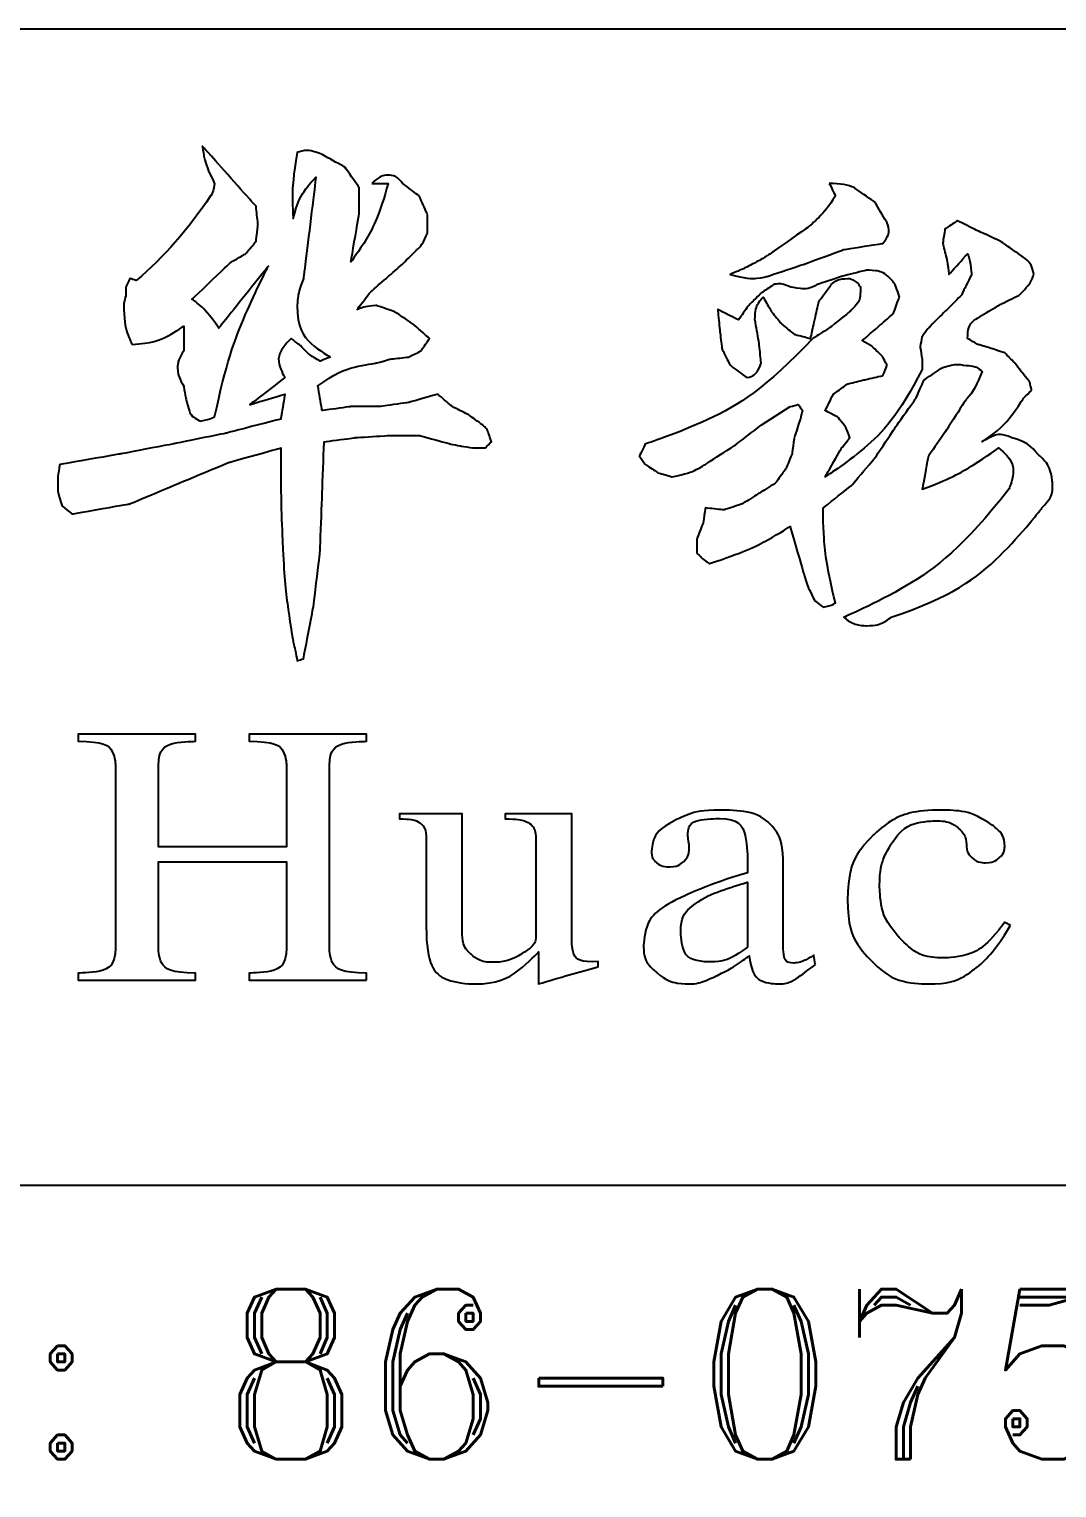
# Model space of a CAD drawing. Header units: millimetres. Extents: x 538 to 2776, y 409 to 1056.
# Drawn here: x 788.51 to 796.63, y 419.22 to 430.74 of the extents above; entities that cross this region are included whole.
import ezdxf

# ---------------------------------------------------------------- set-up
doc = ezdxf.new("R2010")
doc.units = ezdxf.units.MM
doc.layers.add('DWG', color=7, linetype='Continuous')
doc.layers.add('layer 1', color=7, linetype='Continuous')
doc.styles.add('ROMANT', font='ROMANT.shx', dxfattribs={"oblique": 10})

msp = doc.modelspace()

# ---------------------------------------------------------------- linework, layer by layer
at = {"layer": 'DWG', "linetype": 'ByBlock'}
msp.add_lwpolyline([(848.042, 430.742), (778.62, 430.742, 0.414214), (778.418, 430.54), (778.418, 408.586)], format="xyb", dxfattribs=at)
at = {"layer": 'DWG'}
msp.add_lwpolyline([(778.418, 421.614), (848.042, 421.614)], dxfattribs=at)
at = {"layer": 'layer 1', "color": 0}
for points, knots in [([(791.218, 429.524), (791.261, 429.567), (791.305, 429.59), (791.348, 429.59), (791.348, 429.59), (791.392, 429.59), (791.429, 429.567), (791.462, 429.524), (791.462, 429.524), (791.462, 429.524), (791.593, 429.426), (791.593, 429.426), (791.593, 429.426), (791.593, 429.426), (791.658, 429.279), (791.658, 429.279), (791.658, 429.279), (791.658, 429.279), (791.658, 429.132), (791.658, 429.132), (791.658, 429.132), (791.625, 429.056), (791.598, 429.013), (791.576, 429.002), (791.576, 429.002), (791.576, 429.002), (791.462, 428.888), (791.462, 428.888), (791.462, 428.888), (791.462, 428.888), (791.332, 428.774), (791.332, 428.774), (791.332, 428.774), (791.332, 428.774), (791.201, 428.659), (791.201, 428.659), (791.201, 428.659), (791.201, 428.659), (791.103, 428.529), (791.103, 428.529), (791.103, 428.529), (791.125, 428.54), (791.174, 428.551), (791.25, 428.561), (791.25, 428.561), (791.25, 428.561), (791.397, 428.513), (791.397, 428.513), (791.397, 428.513), (791.397, 428.513), (791.544, 428.414), (791.544, 428.414), (791.544, 428.414), (791.544, 428.414), (791.674, 428.3), (791.674, 428.3), (791.674, 428.3), (791.674, 428.3), (791.609, 428.203), (791.609, 428.203), (791.609, 428.203), (791.609, 428.203), (791.511, 428.153), (791.511, 428.153), (791.511, 428.153), (791.511, 428.153), (791.364, 428.137), (791.364, 428.137), (791.364, 428.137), (791.364, 428.137), (791.25, 428.105), (791.25, 428.105), (791.25, 428.105), (791.076, 428.083), (790.924, 428.023), (790.793, 427.925), (790.793, 427.925), (790.793, 427.925), (790.826, 427.73), (790.826, 427.73), (790.826, 427.73), (790.826, 427.73), (791.054, 427.762), (791.054, 427.762), (791.054, 427.762), (791.054, 427.762), (791.282, 427.762), (791.282, 427.762), (791.282, 427.762), (791.282, 427.762), (791.511, 427.795), (791.511, 427.795), (791.511, 427.795), (791.511, 427.795), (791.74, 427.86), (791.74, 427.86), (791.74, 427.86), (791.74, 427.86), (791.854, 427.762), (791.854, 427.762), (791.854, 427.762), (791.854, 427.762), (791.984, 427.697), (791.984, 427.697), (791.984, 427.697), (791.984, 427.697), (792.098, 427.615), (792.098, 427.615), (792.098, 427.615), (792.12, 427.594), (792.134, 427.574), (792.139, 427.558), (792.139, 427.558), (792.145, 427.542), (792.153, 427.517), (792.164, 427.484), (792.164, 427.484), (792.164, 427.484), (792.115, 427.436), (792.115, 427.436), (792.115, 427.436), (792.115, 427.436), (792.017, 427.436), (792.017, 427.436), (792.017, 427.436), (792.017, 427.436), (791.919, 427.452), (791.919, 427.452), (791.919, 427.452), (791.919, 427.452), (791.837, 427.468), (791.837, 427.468), (791.837, 427.468), (791.837, 427.468), (791.593, 427.534), (791.593, 427.534), (791.593, 427.534), (791.593, 427.534), (791.348, 427.534), (791.348, 427.534), (791.348, 427.534), (791.348, 427.534), (791.087, 427.517), (791.087, 427.517), (791.087, 427.517), (791.087, 427.517), (790.842, 427.484), (790.842, 427.484), (790.842, 427.484), (790.842, 427.484), (790.826, 427.044), (790.826, 427.044), (790.826, 427.044), (790.826, 427.044), (790.81, 426.62), (790.81, 426.62), (790.81, 426.62), (790.81, 426.62), (790.76, 426.196), (790.76, 426.196), (790.76, 426.196), (790.76, 426.196), (790.679, 425.771), (790.679, 425.771), (790.679, 425.771), (790.679, 425.771), (790.63, 425.755), (790.63, 425.755), (790.63, 425.755), (790.63, 425.755), (790.614, 425.837), (790.614, 425.837), (790.614, 425.837), (790.614, 425.837), (790.598, 425.902), (790.598, 425.902), (790.598, 425.902), (790.554, 426.163), (790.527, 426.408), (790.516, 426.637), (790.516, 426.637), (790.505, 426.865), (790.499, 427.131), (790.499, 427.436), (790.499, 427.436), (790.499, 427.436), (790.091, 427.322), (790.091, 427.322), (790.091, 427.322), (790.091, 427.322), (789.7, 427.159), (789.7, 427.159), (789.7, 427.159), (789.7, 427.159), (789.308, 426.995), (789.308, 426.995), (789.308, 426.995), (789.308, 426.995), (788.852, 426.914), (788.852, 426.914), (788.852, 426.914), (788.852, 426.914), (788.77, 426.979), (788.77, 426.979), (788.77, 426.979), (788.77, 426.979), (788.738, 427.093), (788.738, 427.093), (788.738, 427.093), (788.738, 427.093), (788.738, 427.207), (788.738, 427.207), (788.738, 427.207), (788.738, 427.207), (788.754, 427.305), (788.754, 427.305), (788.754, 427.305), (788.754, 427.305), (789.227, 427.387), (789.227, 427.387), (789.227, 427.387), (789.227, 427.387), (789.652, 427.468), (789.652, 427.468), (789.652, 427.468), (789.652, 427.468), (790.059, 427.55), (790.059, 427.55), (790.059, 427.55), (790.059, 427.55), (790.499, 427.664), (790.499, 427.664), (790.499, 427.664), (790.499, 427.664), (790.532, 427.86), (790.532, 427.86), (790.532, 427.86), (790.532, 427.86), (790.255, 427.778), (790.255, 427.778), (790.255, 427.778), (790.255, 427.778), (790.532, 427.991), (790.532, 427.991), (790.532, 427.991), (790.467, 428.099), (790.483, 428.203), (790.581, 428.3), (790.581, 428.3), (790.581, 428.3), (790.646, 428.252), (790.646, 428.252), (790.646, 428.252), (790.646, 428.252), (790.728, 428.17), (790.728, 428.17), (790.728, 428.17), (790.728, 428.17), (790.81, 428.121), (790.81, 428.121), (790.81, 428.121), (790.81, 428.121), (790.891, 428.153), (790.891, 428.153), (790.891, 428.153), (790.717, 428.252), (790.63, 428.387), (790.63, 428.561), (790.63, 428.561), (790.63, 428.616), (790.646, 428.687), (790.679, 428.774), (790.679, 428.774), (790.679, 428.774), (790.777, 429.573), (790.777, 429.573), (790.777, 429.573), (790.69, 429.486), (790.63, 429.377), (790.598, 429.247), (790.598, 429.247), (790.586, 429.41), (790.598, 429.584), (790.63, 429.769), (790.63, 429.769), (790.685, 429.791), (790.75, 429.785), (790.826, 429.752), (790.826, 429.752), (790.826, 429.752), (791.005, 429.654), (791.005, 429.654), (791.005, 429.654), (791.005, 429.654), (791.12, 429.491), (791.12, 429.491), (791.12, 429.491), (791.12, 429.491), (791.12, 429.296), (791.12, 429.296), (791.12, 429.296), (791.12, 429.296), (791.054, 428.904), (791.054, 428.904), (791.054, 428.904), (791.185, 429.078), (791.282, 429.285), (791.348, 429.524), (791.348, 429.524), (791.348, 429.524), (791.218, 429.524), (791.218, 429.524)], [0, 0, 0, 0, 0.012821, 0.012821, 0.012821, 0.019231, 0.025641, 0.025641, 0.025641, 0.032051, 0.038462, 0.038462, 0.038462, 0.044872, 0.051282, 0.051282, 0.051282, 0.057692, 0.064103, 0.064103, 0.064103, 0.070513, 0.076923, 0.076923, 0.076923, 0.083333, 0.089744, 0.089744, 0.089744, 0.096154, 0.102564, 0.102564, 0.102564, 0.108974, 0.115385, 0.115385, 0.115385, 0.121795, 0.128205, 0.128205, 0.128205, 0.134615, 0.141026, 0.141026, 0.141026, 0.147436, 0.153846, 0.153846, 0.153846, 0.160256, 0.166667, 0.166667, 0.166667, 0.173077, 0.179487, 0.179487, 0.179487, 0.185897, 0.192308, 0.192308, 0.192308, 0.198718, 0.205128, 0.205128, 0.205128, 0.211538, 0.217949, 0.217949, 0.217949, 0.224359, 0.230769, 0.230769, 0.230769, 0.237179, 0.24359, 0.24359, 0.24359, 0.25, 0.25641, 0.25641, 0.25641, 0.262821, 0.269231, 0.269231, 0.269231, 0.275641, 0.282051, 0.282051, 0.282051, 0.288462, 0.294872, 0.294872, 0.294872, 0.301282, 0.307692, 0.307692, 0.307692, 0.314103, 0.320513, 0.320513, 0.320513, 0.326923, 0.333333, 0.333333, 0.333333, 0.339744, 0.346154, 0.346154, 0.346154, 0.352564, 0.358974, 0.358974, 0.358974, 0.365385, 0.371795, 0.371795, 0.371795, 0.378205, 0.384615, 0.384615, 0.384615, 0.391026, 0.397436, 0.397436, 0.397436, 0.403846, 0.410256, 0.410256, 0.410256, 0.416667, 0.423077, 0.423077, 0.423077, 0.429487, 0.435897, 0.435897, 0.435897, 0.442308, 0.448718, 0.448718, 0.448718, 0.455128, 0.461538, 0.461538, 0.461538, 0.467949, 0.474359, 0.474359, 0.474359, 0.480769, 0.487179, 0.487179, 0.487179, 0.49359, 0.5, 0.5, 0.5, 0.50641, 0.512821, 0.512821, 0.512821, 0.519231, 0.525641, 0.525641, 0.525641, 0.532051, 0.538462, 0.538462, 0.538462, 0.544872, 0.551282, 0.551282, 0.551282, 0.557692, 0.564103, 0.564103, 0.564103, 0.570513, 0.576923, 0.576923, 0.576923, 0.583333, 0.589744, 0.589744, 0.589744, 0.596154, 0.602564, 0.602564, 0.602564, 0.608974, 0.615385, 0.615385, 0.615385, 0.621795, 0.628205, 0.628205, 0.628205, 0.634615, 0.641026, 0.641026, 0.641026, 0.647436, 0.653846, 0.653846, 0.653846, 0.660256, 0.666667, 0.666667, 0.666667, 0.673077, 0.679487, 0.679487, 0.679487, 0.685897, 0.692308, 0.692308, 0.692308, 0.698718, 0.705128, 0.705128, 0.705128, 0.711538, 0.717949, 0.717949, 0.717949, 0.724359, 0.730769, 0.730769, 0.730769, 0.737179, 0.74359, 0.74359, 0.74359, 0.75, 0.75641, 0.75641, 0.75641, 0.762821, 0.769231, 0.769231, 0.769231, 0.775641, 0.782051, 0.782051, 0.782051, 0.788462, 0.794872, 0.794872, 0.794872, 0.801282, 0.807692, 0.807692, 0.807692, 0.814103, 0.820513, 0.820513, 0.820513, 0.826923, 0.833333, 0.833333, 0.833333, 0.839744, 0.846154, 0.846154, 0.846154, 0.852564, 0.858974, 0.858974, 0.858974, 0.865385, 0.871795, 0.871795, 0.871795, 0.878205, 0.884615, 0.884615, 0.884615, 0.891026, 0.897436, 0.897436, 0.897436, 0.903846, 0.910256, 0.910256, 0.910256, 0.916667, 0.923077, 0.923077, 0.923077, 0.929487, 0.935897, 0.935897, 0.935897, 0.942308, 0.948718, 0.948718, 0.948718, 0.955128, 0.961538, 0.961538, 0.961538, 0.967949, 0.974359, 0.974359, 0.974359, 0.980769, 0.987179, 0.987179, 0.987179, 0.99359, 1, 1, 1, 1]), ([(789.358, 428.757), (789.575, 428.942), (789.771, 429.165), (789.945, 429.426), (789.945, 429.426), (789.956, 429.437), (789.967, 429.47), (789.977, 429.524), (789.977, 429.524), (789.977, 429.524), (789.929, 429.622), (789.929, 429.622), (789.929, 429.622), (789.929, 429.622), (789.896, 429.72), (789.896, 429.72), (789.896, 429.72), (789.896, 429.72), (789.88, 429.818), (789.88, 429.818), (789.88, 429.818), (789.88, 429.818), (790.304, 429.344), (790.304, 429.344), (790.304, 429.344), (790.304, 429.344), (790.32, 429.198), (790.32, 429.198), (790.32, 429.198), (790.32, 429.198), (790.304, 429.067), (790.304, 429.067), (790.304, 429.067), (790.304, 429.067), (790.222, 428.969), (790.222, 428.969), (790.222, 428.969), (790.222, 428.969), (790.108, 428.904), (790.108, 428.904), (790.108, 428.904), (790.108, 428.904), (789.798, 428.61), (789.798, 428.61), (789.798, 428.61), (789.863, 428.567), (789.934, 428.491), (790.01, 428.382), (790.01, 428.382), (790.01, 428.382), (790.402, 428.871), (790.402, 428.871), (790.402, 428.871), (790.206, 428.491), (790.064, 428.094), (789.977, 427.681), (789.977, 427.681), (789.956, 427.67), (789.917, 427.658), (789.863, 427.648), (789.863, 427.648), (789.82, 427.67), (789.793, 427.691), (789.782, 427.713), (789.782, 427.713), (789.782, 427.713), (789.749, 427.827), (789.749, 427.827), (789.749, 427.827), (789.749, 427.827), (789.733, 427.925), (789.733, 427.925), (789.733, 427.925), (789.7, 427.979), (789.684, 428.029), (789.684, 428.072), (789.684, 428.072), (789.684, 428.105), (789.7, 428.148), (789.733, 428.203), (789.733, 428.203), (789.733, 428.203), (789.733, 428.398), (789.733, 428.398), (789.733, 428.398), (789.613, 428.311), (789.477, 428.262), (789.325, 428.252), (789.325, 428.252), (789.281, 428.339), (789.26, 428.447), (789.26, 428.578), (789.26, 428.578), (789.26, 428.578), (789.276, 428.643), (789.276, 428.643), (789.276, 428.643), (789.276, 428.643), (789.276, 428.708), (789.276, 428.708), (789.276, 428.708), (789.276, 428.708), (789.308, 428.774), (789.308, 428.774), (789.308, 428.774), (789.308, 428.774), (789.358, 428.757), (789.358, 428.757)], [0, 0, 0, 0, 0.037037, 0.037037, 0.037037, 0.055556, 0.074074, 0.074074, 0.074074, 0.092593, 0.111111, 0.111111, 0.111111, 0.12963, 0.148148, 0.148148, 0.148148, 0.166667, 0.185185, 0.185185, 0.185185, 0.203704, 0.222222, 0.222222, 0.222222, 0.240741, 0.259259, 0.259259, 0.259259, 0.277778, 0.296296, 0.296296, 0.296296, 0.314815, 0.333333, 0.333333, 0.333333, 0.351852, 0.37037, 0.37037, 0.37037, 0.388889, 0.407407, 0.407407, 0.407407, 0.425926, 0.444444, 0.444444, 0.444444, 0.462963, 0.481481, 0.481481, 0.481481, 0.5, 0.518519, 0.518519, 0.518519, 0.537037, 0.555556, 0.555556, 0.555556, 0.574074, 0.592593, 0.592593, 0.592593, 0.611111, 0.62963, 0.62963, 0.62963, 0.648148, 0.666667, 0.666667, 0.666667, 0.685185, 0.703704, 0.703704, 0.703704, 0.722222, 0.740741, 0.740741, 0.740741, 0.759259, 0.777778, 0.777778, 0.777778, 0.796296, 0.814815, 0.814815, 0.814815, 0.833333, 0.851852, 0.851852, 0.851852, 0.87037, 0.888889, 0.888889, 0.888889, 0.907407, 0.925926, 0.925926, 0.925926, 0.944444, 0.962963, 0.962963, 0.962963, 0.981481, 1, 1, 1, 1]), ([(794.833, 429.524), (794.92, 429.524), (794.985, 429.513), (795.029, 429.491), (795.029, 429.491), (795.029, 429.491), (795.192, 429.377), (795.192, 429.377), (795.192, 429.377), (795.192, 429.377), (795.29, 429.214), (795.29, 429.214), (795.29, 429.214), (795.312, 429.16), (795.3, 429.105), (795.257, 429.051), (795.257, 429.051), (795.257, 429.051), (794.947, 429.002), (794.947, 429.002), (794.947, 429.002), (794.947, 429.002), (794.637, 428.888), (794.637, 428.888), (794.637, 428.888), (794.637, 428.888), (794.343, 428.79), (794.343, 428.79), (794.343, 428.79), (794.267, 428.768), (794.169, 428.774), (794.05, 428.806), (794.05, 428.806), (794.104, 428.828), (794.153, 428.85), (794.196, 428.871), (794.196, 428.871), (794.24, 428.893), (794.289, 428.921), (794.343, 428.953), (794.343, 428.953), (794.343, 428.953), (794.67, 429.182), (794.67, 429.182), (794.67, 429.182), (794.757, 429.257), (794.827, 429.339), (794.882, 429.426), (794.882, 429.426), (794.882, 429.426), (794.833, 429.524), (794.833, 429.524)], [0, 0, 0, 0, 0.076923, 0.076923, 0.076923, 0.115385, 0.153846, 0.153846, 0.153846, 0.192308, 0.230769, 0.230769, 0.230769, 0.269231, 0.307692, 0.307692, 0.307692, 0.346154, 0.384615, 0.384615, 0.384615, 0.423077, 0.461538, 0.461538, 0.461538, 0.5, 0.538462, 0.538462, 0.538462, 0.576923, 0.615385, 0.615385, 0.615385, 0.653846, 0.692308, 0.692308, 0.692308, 0.730769, 0.769231, 0.769231, 0.769231, 0.807692, 0.846154, 0.846154, 0.846154, 0.884615, 0.923077, 0.923077, 0.923077, 0.961538, 1, 1, 1, 1]), ([(794.523, 427.762), (794.523, 427.762), (794.295, 427.615), (794.295, 427.615), (794.295, 427.615), (794.295, 427.615), (794.082, 427.452), (794.082, 427.452), (794.082, 427.452), (794.082, 427.452), (793.854, 427.305), (793.854, 427.305), (793.854, 427.305), (793.788, 427.262), (793.701, 427.229), (793.593, 427.207), (793.593, 427.207), (793.593, 427.207), (793.479, 427.24), (793.479, 427.24), (793.479, 427.24), (793.479, 427.24), (793.381, 427.305), (793.381, 427.305), (793.381, 427.305), (793.381, 427.305), (793.332, 427.37), (793.332, 427.37), (793.332, 427.37), (793.332, 427.37), (793.381, 427.468), (793.381, 427.468), (793.381, 427.468), (793.892, 427.631), (794.333, 427.909), (794.702, 428.3), (794.702, 428.3), (794.702, 428.3), (794.833, 428.382), (794.833, 428.382), (794.833, 428.382), (794.833, 428.382), (794.996, 428.513), (794.996, 428.513), (794.996, 428.513), (795.039, 428.556), (795.064, 428.586), (795.069, 428.602), (795.069, 428.602), (795.075, 428.618), (795.078, 428.638), (795.078, 428.659), (795.078, 428.659), (795.088, 428.703), (795.061, 428.741), (794.996, 428.774), (794.996, 428.774), (794.931, 428.774), (794.882, 428.757), (794.849, 428.725), (794.849, 428.725), (794.849, 428.725), (794.751, 428.594), (794.751, 428.594), (794.751, 428.594), (794.751, 428.594), (794.718, 428.447), (794.718, 428.447), (794.718, 428.447), (794.718, 428.447), (794.686, 428.3), (794.686, 428.3), (794.686, 428.3), (794.686, 428.3), (794.556, 428.333), (794.556, 428.333), (794.556, 428.333), (794.556, 428.333), (794.457, 428.414), (794.457, 428.414), (794.457, 428.414), (794.457, 428.414), (794.376, 428.513), (794.376, 428.513), (794.376, 428.513), (794.376, 428.513), (794.311, 428.627), (794.311, 428.627), (794.311, 428.627), (794.267, 428.583), (794.246, 428.523), (794.246, 428.447), (794.246, 428.447), (794.246, 428.447), (794.278, 428.268), (794.278, 428.268), (794.278, 428.268), (794.278, 428.268), (794.295, 428.105), (794.295, 428.105), (794.295, 428.105), (794.273, 428.039), (794.235, 428.001), (794.18, 427.991), (794.18, 427.991), (794.18, 427.991), (794.05, 428.088), (794.05, 428.088), (794.05, 428.088), (794.05, 428.088), (793.985, 428.219), (793.985, 428.219), (793.985, 428.219), (793.985, 428.219), (793.968, 428.366), (793.968, 428.366), (793.968, 428.366), (793.968, 428.366), (793.952, 428.529), (793.952, 428.529), (793.952, 428.529), (793.952, 428.529), (794.115, 428.447), (794.115, 428.447), (794.115, 428.447), (794.115, 428.447), (794.196, 428.561), (794.196, 428.561), (794.196, 428.561), (794.196, 428.561), (794.295, 428.659), (794.295, 428.659), (794.295, 428.659), (794.295, 428.659), (794.392, 428.725), (794.392, 428.725), (794.392, 428.725), (794.425, 428.735), (794.469, 428.73), (794.523, 428.708), (794.523, 428.708), (794.61, 428.687), (794.681, 428.692), (794.735, 428.725), (794.735, 428.725), (794.735, 428.725), (794.931, 428.79), (794.931, 428.79), (794.931, 428.79), (794.931, 428.79), (795.126, 428.839), (795.126, 428.839), (795.126, 428.839), (795.203, 428.839), (795.26, 428.822), (795.298, 428.79), (795.298, 428.79), (795.336, 428.757), (795.366, 428.703), (795.387, 428.627), (795.387, 428.627), (795.387, 428.627), (795.339, 428.496), (795.339, 428.496), (795.339, 428.496), (795.339, 428.496), (795.208, 428.382), (795.208, 428.382), (795.208, 428.382), (795.208, 428.382), (795.094, 428.284), (795.094, 428.284), (795.094, 428.284), (795.094, 428.284), (795.175, 428.235), (795.175, 428.235), (795.175, 428.235), (795.175, 428.235), (795.257, 428.153), (795.257, 428.153), (795.257, 428.153), (795.257, 428.153), (795.29, 428.088), (795.29, 428.088), (795.29, 428.088), (795.29, 428.088), (795.257, 428.007), (795.257, 428.007), (795.257, 428.007), (795.257, 428.007), (795.11, 427.974), (795.11, 427.974), (795.11, 427.974), (795.11, 427.974), (794.979, 427.942), (794.979, 427.942), (794.979, 427.942), (794.979, 427.942), (794.865, 427.86), (794.865, 427.86), (794.865, 427.86), (794.865, 427.86), (794.8, 427.73), (794.8, 427.73), (794.8, 427.73), (794.8, 427.73), (794.898, 427.681), (794.898, 427.681), (794.898, 427.681), (794.898, 427.681), (794.963, 427.599), (794.963, 427.599), (794.963, 427.599), (794.963, 427.599), (794.996, 427.517), (794.996, 427.517), (794.996, 427.517), (794.996, 427.517), (794.931, 427.436), (794.931, 427.436), (794.931, 427.436), (794.931, 427.436), (794.8, 427.207), (794.8, 427.207), (794.8, 427.207), (795.126, 427.414), (795.382, 427.697), (795.567, 428.056), (795.567, 428.056), (795.567, 428.056), (795.567, 428.137), (795.567, 428.137), (795.567, 428.137), (795.567, 428.137), (795.551, 428.235), (795.551, 428.235), (795.551, 428.235), (795.551, 428.235), (795.567, 428.317), (795.567, 428.317), (795.567, 428.317), (795.567, 428.317), (795.616, 428.382), (795.616, 428.382), (795.616, 428.382), (795.616, 428.382), (795.747, 428.513), (795.747, 428.513), (795.747, 428.513), (795.747, 428.513), (795.877, 428.643), (795.877, 428.643), (795.877, 428.643), (795.877, 428.643), (795.958, 428.806), (795.958, 428.806), (795.958, 428.806), (795.948, 428.893), (795.937, 428.948), (795.926, 428.969), (795.926, 428.969), (795.926, 428.969), (795.779, 428.806), (795.779, 428.806), (795.779, 428.806), (795.779, 428.806), (795.763, 428.921), (795.763, 428.921), (795.763, 428.921), (795.763, 428.921), (795.73, 429.051), (795.73, 429.051), (795.73, 429.051), (795.73, 429.051), (795.747, 429.165), (795.747, 429.165), (795.747, 429.165), (795.747, 429.165), (795.844, 429.23), (795.844, 429.23), (795.844, 429.23), (795.844, 429.23), (796.008, 429.149), (796.008, 429.149), (796.008, 429.149), (796.008, 429.149), (796.187, 429.067), (796.187, 429.067), (796.187, 429.067), (796.187, 429.067), (796.35, 428.953), (796.35, 428.953), (796.35, 428.953), (796.404, 428.921), (796.437, 428.871), (796.448, 428.806), (796.448, 428.806), (796.437, 428.763), (796.399, 428.708), (796.334, 428.643), (796.334, 428.643), (796.334, 428.643), (796.171, 428.561), (796.171, 428.561), (796.171, 428.561), (796.171, 428.561), (796.008, 428.464), (796.008, 428.464), (796.008, 428.464), (795.953, 428.431), (795.926, 428.377), (795.926, 428.3), (795.926, 428.3), (795.926, 428.3), (796.008, 428.252), (796.008, 428.252), (796.008, 428.252), (796.008, 428.252), (796.122, 428.219), (796.122, 428.219), (796.122, 428.219), (796.122, 428.219), (796.219, 428.186), (796.219, 428.186), (796.219, 428.186), (796.219, 428.186), (796.301, 428.105), (796.301, 428.105), (796.301, 428.105), (796.301, 428.105), (796.35, 428.039), (796.35, 428.039), (796.35, 428.039), (796.35, 428.039), (796.416, 427.958), (796.416, 427.958), (796.416, 427.958), (796.416, 427.958), (796.432, 427.892), (796.432, 427.892), (796.432, 427.892), (796.432, 427.892), (796.366, 427.827), (796.366, 427.827), (796.366, 427.827), (796.279, 427.686), (796.171, 427.571), (796.04, 427.484), (796.04, 427.484), (796.127, 427.539), (796.203, 427.55), (796.269, 427.517), (796.269, 427.517), (796.356, 427.496), (796.426, 427.452), (796.48, 427.387), (796.48, 427.387), (796.546, 427.333), (796.584, 427.262), (796.595, 427.175), (796.595, 427.175), (796.606, 427.099), (796.578, 427.028), (796.513, 426.962), (796.513, 426.962), (796.198, 426.55), (795.801, 426.261), (795.322, 426.098), (795.322, 426.098), (795.268, 426.055), (795.203, 426.032), (795.126, 426.032), (795.126, 426.032), (795.061, 426.032), (795.001, 426.055), (794.947, 426.098), (794.947, 426.098), (795.458, 426.316), (795.893, 426.653), (796.252, 427.109), (796.252, 427.109), (796.306, 427.24), (796.279, 427.349), (796.171, 427.436), (796.171, 427.436), (795.975, 427.294), (795.774, 427.186), (795.567, 427.109), (795.567, 427.109), (795.567, 427.109), (795.616, 427.37), (795.616, 427.37), (795.616, 427.37), (795.616, 427.37), (795.763, 427.583), (795.763, 427.583), (795.763, 427.583), (795.763, 427.583), (795.909, 427.811), (795.909, 427.811), (795.909, 427.811), (795.953, 427.855), (795.997, 427.931), (796.04, 428.039), (796.04, 428.039), (796.008, 428.072), (795.958, 428.088), (795.893, 428.088), (795.893, 428.088), (795.861, 428.099), (795.806, 428.094), (795.73, 428.072), (795.73, 428.072), (795.73, 428.072), (795.583, 427.974), (795.583, 427.974), (795.583, 427.974), (795.583, 427.974), (795.518, 427.827), (795.518, 427.827), (795.518, 427.827), (795.518, 427.827), (795.355, 427.599), (795.355, 427.599), (795.355, 427.599), (795.355, 427.599), (795.192, 427.354), (795.192, 427.354), (795.192, 427.354), (795.192, 427.354), (795.012, 427.142), (795.012, 427.142), (795.012, 427.142), (795.012, 427.142), (794.784, 426.962), (794.784, 426.962), (794.784, 426.962), (794.784, 426.724), (794.817, 426.473), (794.882, 426.212), (794.882, 426.212), (794.871, 426.202), (794.838, 426.19), (794.784, 426.179), (794.784, 426.179), (794.784, 426.179), (794.718, 426.229), (794.718, 426.229), (794.718, 426.229), (794.718, 426.229), (794.67, 426.326), (794.67, 426.326), (794.67, 426.326), (794.67, 426.326), (794.637, 426.424), (794.637, 426.424), (794.637, 426.424), (794.637, 426.424), (794.523, 426.816), (794.523, 426.816), (794.523, 426.816), (794.36, 426.707), (794.148, 426.609), (793.887, 426.522), (793.887, 426.522), (793.854, 426.544), (793.832, 426.56), (793.821, 426.571), (793.821, 426.571), (793.811, 426.582), (793.8, 426.593), (793.788, 426.604), (793.788, 426.604), (793.788, 426.604), (793.788, 426.718), (793.788, 426.718), (793.788, 426.718), (793.788, 426.718), (793.838, 426.848), (793.838, 426.848), (793.838, 426.848), (793.838, 426.848), (793.854, 426.962), (793.854, 426.962), (793.854, 426.962), (793.854, 426.962), (794.001, 426.946), (794.001, 426.946), (794.001, 426.946), (794.001, 426.946), (794.148, 426.995), (794.148, 426.995), (794.148, 426.995), (794.148, 426.995), (794.278, 427.077), (794.278, 427.077), (794.278, 427.077), (794.278, 427.077), (794.409, 427.159), (794.409, 427.159), (794.409, 427.159), (794.409, 427.159), (794.49, 427.273), (794.49, 427.273), (794.49, 427.273), (794.49, 427.273), (794.539, 427.387), (794.539, 427.387), (794.539, 427.387), (794.539, 427.387), (794.556, 427.517), (794.556, 427.517), (794.556, 427.517), (794.556, 427.517), (794.604, 427.664), (794.604, 427.664), (794.604, 427.664), (794.604, 427.664), (794.621, 427.73), (794.621, 427.73), (794.621, 427.73), (794.621, 427.73), (794.588, 427.778), (794.588, 427.778), (794.588, 427.778), (794.588, 427.778), (794.523, 427.762), (794.523, 427.762)], [0, 0, 0, 0, 0.007576, 0.007576, 0.007576, 0.011364, 0.015152, 0.015152, 0.015152, 0.018939, 0.022727, 0.022727, 0.022727, 0.026515, 0.030303, 0.030303, 0.030303, 0.034091, 0.037879, 0.037879, 0.037879, 0.041667, 0.045455, 0.045455, 0.045455, 0.049242, 0.05303, 0.05303, 0.05303, 0.056818, 0.060606, 0.060606, 0.060606, 0.064394, 0.068182, 0.068182, 0.068182, 0.07197, 0.075758, 0.075758, 0.075758, 0.079545, 0.083333, 0.083333, 0.083333, 0.087121, 0.090909, 0.090909, 0.090909, 0.094697, 0.098485, 0.098485, 0.098485, 0.102273, 0.106061, 0.106061, 0.106061, 0.109848, 0.113636, 0.113636, 0.113636, 0.117424, 0.121212, 0.121212, 0.121212, 0.125, 0.128788, 0.128788, 0.128788, 0.132576, 0.136364, 0.136364, 0.136364, 0.140152, 0.143939, 0.143939, 0.143939, 0.147727, 0.151515, 0.151515, 0.151515, 0.155303, 0.159091, 0.159091, 0.159091, 0.162879, 0.166667, 0.166667, 0.166667, 0.170455, 0.174242, 0.174242, 0.174242, 0.17803, 0.181818, 0.181818, 0.181818, 0.185606, 0.189394, 0.189394, 0.189394, 0.193182, 0.19697, 0.19697, 0.19697, 0.200758, 0.204545, 0.204545, 0.204545, 0.208333, 0.212121, 0.212121, 0.212121, 0.215909, 0.219697, 0.219697, 0.219697, 0.223485, 0.227273, 0.227273, 0.227273, 0.231061, 0.234848, 0.234848, 0.234848, 0.238636, 0.242424, 0.242424, 0.242424, 0.246212, 0.25, 0.25, 0.25, 0.253788, 0.257576, 0.257576, 0.257576, 0.261364, 0.265152, 0.265152, 0.265152, 0.268939, 0.272727, 0.272727, 0.272727, 0.276515, 0.280303, 0.280303, 0.280303, 0.284091, 0.287879, 0.287879, 0.287879, 0.291667, 0.295455, 0.295455, 0.295455, 0.299242, 0.30303, 0.30303, 0.30303, 0.306818, 0.310606, 0.310606, 0.310606, 0.314394, 0.318182, 0.318182, 0.318182, 0.32197, 0.325758, 0.325758, 0.325758, 0.329545, 0.333333, 0.333333, 0.333333, 0.337121, 0.340909, 0.340909, 0.340909, 0.344697, 0.348485, 0.348485, 0.348485, 0.352273, 0.356061, 0.356061, 0.356061, 0.359848, 0.363636, 0.363636, 0.363636, 0.367424, 0.371212, 0.371212, 0.371212, 0.375, 0.378788, 0.378788, 0.378788, 0.382576, 0.386364, 0.386364, 0.386364, 0.390152, 0.393939, 0.393939, 0.393939, 0.397727, 0.401515, 0.401515, 0.401515, 0.405303, 0.409091, 0.409091, 0.409091, 0.412879, 0.416667, 0.416667, 0.416667, 0.420455, 0.424242, 0.424242, 0.424242, 0.42803, 0.431818, 0.431818, 0.431818, 0.435606, 0.439394, 0.439394, 0.439394, 0.443182, 0.44697, 0.44697, 0.44697, 0.450758, 0.454545, 0.454545, 0.454545, 0.458333, 0.462121, 0.462121, 0.462121, 0.465909, 0.469697, 0.469697, 0.469697, 0.473485, 0.477273, 0.477273, 0.477273, 0.481061, 0.484848, 0.484848, 0.484848, 0.488636, 0.492424, 0.492424, 0.492424, 0.496212, 0.5, 0.5, 0.5, 0.503788, 0.507576, 0.507576, 0.507576, 0.511364, 0.515152, 0.515152, 0.515152, 0.518939, 0.522727, 0.522727, 0.522727, 0.526515, 0.530303, 0.530303, 0.530303, 0.534091, 0.537879, 0.537879, 0.537879, 0.541667, 0.545455, 0.545455, 0.545455, 0.549242, 0.55303, 0.55303, 0.55303, 0.556818, 0.560606, 0.560606, 0.560606, 0.564394, 0.568182, 0.568182, 0.568182, 0.57197, 0.575758, 0.575758, 0.575758, 0.579545, 0.583333, 0.583333, 0.583333, 0.587121, 0.590909, 0.590909, 0.590909, 0.594697, 0.598485, 0.598485, 0.598485, 0.602273, 0.606061, 0.606061, 0.606061, 0.609848, 0.613636, 0.613636, 0.613636, 0.617424, 0.621212, 0.621212, 0.621212, 0.625, 0.628788, 0.628788, 0.628788, 0.632576, 0.636364, 0.636364, 0.636364, 0.640152, 0.643939, 0.643939, 0.643939, 0.647727, 0.651515, 0.651515, 0.651515, 0.655303, 0.659091, 0.659091, 0.659091, 0.662879, 0.666667, 0.666667, 0.666667, 0.670455, 0.674242, 0.674242, 0.674242, 0.67803, 0.681818, 0.681818, 0.681818, 0.685606, 0.689394, 0.689394, 0.689394, 0.693182, 0.69697, 0.69697, 0.69697, 0.700758, 0.704545, 0.704545, 0.704545, 0.708333, 0.712121, 0.712121, 0.712121, 0.715909, 0.719697, 0.719697, 0.719697, 0.723485, 0.727273, 0.727273, 0.727273, 0.731061, 0.734848, 0.734848, 0.734848, 0.738636, 0.742424, 0.742424, 0.742424, 0.746212, 0.75, 0.75, 0.75, 0.753788, 0.757576, 0.757576, 0.757576, 0.761364, 0.765152, 0.765152, 0.765152, 0.768939, 0.772727, 0.772727, 0.772727, 0.776515, 0.780303, 0.780303, 0.780303, 0.784091, 0.787879, 0.787879, 0.787879, 0.791667, 0.795455, 0.795455, 0.795455, 0.799242, 0.80303, 0.80303, 0.80303, 0.806818, 0.810606, 0.810606, 0.810606, 0.814394, 0.818182, 0.818182, 0.818182, 0.82197, 0.825758, 0.825758, 0.825758, 0.829545, 0.833333, 0.833333, 0.833333, 0.837121, 0.840909, 0.840909, 0.840909, 0.844697, 0.848485, 0.848485, 0.848485, 0.852273, 0.856061, 0.856061, 0.856061, 0.859848, 0.863636, 0.863636, 0.863636, 0.867424, 0.871212, 0.871212, 0.871212, 0.875, 0.878788, 0.878788, 0.878788, 0.882576, 0.886364, 0.886364, 0.886364, 0.890152, 0.893939, 0.893939, 0.893939, 0.897727, 0.901515, 0.901515, 0.901515, 0.905303, 0.909091, 0.909091, 0.909091, 0.912879, 0.916667, 0.916667, 0.916667, 0.920455, 0.924242, 0.924242, 0.924242, 0.92803, 0.931818, 0.931818, 0.931818, 0.935606, 0.939394, 0.939394, 0.939394, 0.943182, 0.94697, 0.94697, 0.94697, 0.950758, 0.954545, 0.954545, 0.954545, 0.958333, 0.962121, 0.962121, 0.962121, 0.965909, 0.969697, 0.969697, 0.969697, 0.973485, 0.977273, 0.977273, 0.977273, 0.981061, 0.984848, 0.984848, 0.984848, 0.988636, 0.992424, 0.992424, 0.992424, 0.996212, 1, 1, 1, 1]), ([(791.178, 423.233), (791.178, 423.233), (790.25, 423.233), (790.25, 423.233), (790.25, 423.233), (790.25, 423.233), (790.25, 423.289), (790.25, 423.289), (790.25, 423.289), (790.446, 423.289), (790.544, 423.354), (790.544, 423.485), (790.544, 423.485), (790.544, 423.485), (790.544, 424.166), (790.544, 424.166), (790.544, 424.166), (790.544, 424.166), (789.533, 424.166), (789.533, 424.166), (789.533, 424.166), (789.533, 424.166), (789.533, 423.485), (789.533, 423.485), (789.533, 423.485), (789.533, 423.354), (789.631, 423.289), (789.827, 423.289), (789.827, 423.289), (789.827, 423.289), (789.827, 423.233), (789.827, 423.233), (789.827, 423.233), (789.827, 423.233), (788.899, 423.233), (788.899, 423.233), (788.899, 423.233), (788.899, 423.233), (788.899, 423.289), (788.899, 423.289), (788.899, 423.289), (789.095, 423.289), (789.193, 423.354), (789.193, 423.485), (789.193, 423.485), (789.193, 423.485), (789.193, 424.928), (789.193, 424.928), (789.193, 424.928), (789.193, 425.056), (789.095, 425.119), (788.899, 425.119), (788.899, 425.119), (788.899, 425.119), (788.899, 425.175), (788.899, 425.175), (788.899, 425.175), (788.899, 425.175), (789.827, 425.175), (789.827, 425.175), (789.827, 425.175), (789.827, 425.175), (789.827, 425.119), (789.827, 425.119), (789.827, 425.119), (789.631, 425.119), (789.533, 425.056), (789.533, 424.928), (789.533, 424.928), (789.533, 424.928), (789.533, 424.286), (789.533, 424.286), (789.533, 424.286), (789.533, 424.286), (790.544, 424.286), (790.544, 424.286), (790.544, 424.286), (790.544, 424.286), (790.544, 424.928), (790.544, 424.928), (790.544, 424.928), (790.544, 425.056), (790.446, 425.119), (790.25, 425.119), (790.25, 425.119), (790.25, 425.119), (790.25, 425.175), (790.25, 425.175), (790.25, 425.175), (790.25, 425.175), (791.178, 425.175), (791.178, 425.175), (791.178, 425.175), (791.178, 425.175), (791.178, 425.119), (791.178, 425.119), (791.178, 425.119), (790.982, 425.119), (790.884, 425.056), (790.884, 424.928), (790.884, 424.928), (790.884, 424.928), (790.884, 423.485), (790.884, 423.485), (790.884, 423.485), (790.884, 423.354), (790.982, 423.289), (791.178, 423.289), (791.178, 423.289), (791.178, 423.289), (791.178, 423.233), (791.178, 423.233)], [0, 0, 0, 0, 0.035714, 0.035714, 0.035714, 0.053571, 0.071429, 0.071429, 0.071429, 0.089286, 0.107143, 0.107143, 0.107143, 0.125, 0.142857, 0.142857, 0.142857, 0.160714, 0.178571, 0.178571, 0.178571, 0.196429, 0.214286, 0.214286, 0.214286, 0.232143, 0.25, 0.25, 0.25, 0.267857, 0.285714, 0.285714, 0.285714, 0.303571, 0.321429, 0.321429, 0.321429, 0.339286, 0.357143, 0.357143, 0.357143, 0.375, 0.392857, 0.392857, 0.392857, 0.410714, 0.428571, 0.428571, 0.428571, 0.446429, 0.464286, 0.464286, 0.464286, 0.482143, 0.5, 0.5, 0.5, 0.517857, 0.535714, 0.535714, 0.535714, 0.553571, 0.571429, 0.571429, 0.571429, 0.589286, 0.607143, 0.607143, 0.607143, 0.625, 0.642857, 0.642857, 0.642857, 0.660714, 0.678571, 0.678571, 0.678571, 0.696429, 0.714286, 0.714286, 0.714286, 0.732143, 0.75, 0.75, 0.75, 0.767857, 0.785714, 0.785714, 0.785714, 0.803571, 0.821429, 0.821429, 0.821429, 0.839286, 0.857143, 0.857143, 0.857143, 0.875, 0.892857, 0.892857, 0.892857, 0.910714, 0.928571, 0.928571, 0.928571, 0.946429, 0.964286, 0.964286, 0.964286, 0.982143, 1, 1, 1, 1]), ([(794.724, 423.356), (794.679, 423.323), (794.635, 423.29), (794.59, 423.256), (794.59, 423.256), (794.537, 423.221), (794.485, 423.203), (794.433, 423.203), (794.433, 423.203), (794.298, 423.203), (794.22, 423.278), (794.2, 423.426), (794.2, 423.426), (794.127, 423.368), (794.043, 423.316), (793.95, 423.271), (793.95, 423.271), (793.856, 423.226), (793.782, 423.203), (793.726, 423.203), (793.726, 423.203), (793.628, 423.203), (793.544, 423.232), (793.473, 423.29), (793.473, 423.29), (793.402, 423.348), (793.366, 423.417), (793.366, 423.497), (793.366, 423.497), (793.366, 423.669), (793.476, 423.804), (793.696, 423.902), (793.696, 423.902), (793.845, 423.968), (794.009, 424.028), (794.187, 424.081), (794.187, 424.081), (794.187, 424.081), (794.187, 424.189), (794.187, 424.189), (794.187, 424.189), (794.187, 424.402), (794.113, 424.509), (793.966, 424.509), (793.966, 424.509), (793.8, 424.509), (793.716, 424.468), (793.716, 424.386), (793.716, 424.386), (793.716, 424.368), (793.718, 424.351), (793.721, 424.333), (793.721, 424.333), (793.725, 424.315), (793.726, 424.294), (793.726, 424.268), (793.726, 424.268), (793.726, 424.231), (793.712, 424.199), (793.683, 424.17), (793.683, 424.17), (793.654, 424.142), (793.618, 424.128), (793.576, 424.128), (793.576, 424.128), (793.532, 424.128), (793.496, 424.138), (793.469, 424.16), (793.469, 424.16), (793.443, 424.181), (793.429, 424.208), (793.429, 424.239), (793.429, 424.239), (793.429, 424.345), (793.491, 424.43), (793.613, 424.494), (793.613, 424.494), (793.717, 424.549), (793.835, 424.576), (793.966, 424.576), (793.966, 424.576), (794.144, 424.576), (794.271, 424.545), (794.347, 424.483), (794.347, 424.483), (794.429, 424.414), (794.47, 424.296), (794.47, 424.128), (794.47, 424.128), (794.47, 424.128), (794.47, 423.482), (794.47, 423.482), (794.47, 423.482), (794.47, 423.406), (794.497, 423.368), (794.55, 423.368), (794.55, 423.368), (794.59, 423.368), (794.644, 423.388), (794.71, 423.429), (794.71, 423.429), (794.71, 423.429), (794.724, 423.356), (794.724, 423.356)], [0, 0, 0, 0, 0.038462, 0.038462, 0.038462, 0.057692, 0.076923, 0.076923, 0.076923, 0.096154, 0.115385, 0.115385, 0.115385, 0.134615, 0.153846, 0.153846, 0.153846, 0.173077, 0.192308, 0.192308, 0.192308, 0.211538, 0.230769, 0.230769, 0.230769, 0.25, 0.269231, 0.269231, 0.269231, 0.288462, 0.307692, 0.307692, 0.307692, 0.326923, 0.346154, 0.346154, 0.346154, 0.365385, 0.384615, 0.384615, 0.384615, 0.403846, 0.423077, 0.423077, 0.423077, 0.442308, 0.461538, 0.461538, 0.461538, 0.480769, 0.5, 0.5, 0.5, 0.519231, 0.538462, 0.538462, 0.538462, 0.557692, 0.576923, 0.576923, 0.576923, 0.596154, 0.615385, 0.615385, 0.615385, 0.634615, 0.653846, 0.653846, 0.653846, 0.673077, 0.692308, 0.692308, 0.692308, 0.711538, 0.730769, 0.730769, 0.730769, 0.75, 0.769231, 0.769231, 0.769231, 0.788462, 0.807692, 0.807692, 0.807692, 0.826923, 0.846154, 0.846154, 0.846154, 0.865385, 0.884615, 0.884615, 0.884615, 0.903846, 0.923077, 0.923077, 0.923077, 0.942308, 0.961538, 0.961538, 0.961538, 0.980769, 1, 1, 1, 1]), ([(796.265, 423.667), (796.179, 423.52), (796.095, 423.414), (796.015, 423.347), (796.015, 423.347), (795.904, 423.251), (795.77, 423.203), (795.615, 423.203), (795.615, 423.203), (795.439, 423.203), (795.291, 423.262), (795.171, 423.379), (795.171, 423.379), (795.042, 423.505), (794.978, 423.669), (794.978, 423.872), (794.978, 423.872), (794.978, 424.076), (795.046, 424.244), (795.181, 424.377), (795.181, 424.377), (795.317, 424.51), (795.499, 424.576), (795.728, 424.576), (795.728, 424.576), (795.862, 424.576), (795.977, 424.547), (796.073, 424.488), (796.073, 424.488), (796.17, 424.43), (796.219, 424.363), (796.219, 424.289), (796.219, 424.289), (796.219, 424.254), (796.204, 424.223), (796.175, 424.198), (796.175, 424.198), (796.146, 424.173), (796.111, 424.16), (796.068, 424.16), (796.068, 424.16), (796.024, 424.16), (795.988, 424.174), (795.96, 424.201), (795.96, 424.201), (795.932, 424.228), (795.918, 424.258), (795.918, 424.289), (795.918, 424.289), (795.918, 424.348), (795.896, 424.396), (795.852, 424.434), (795.852, 424.434), (795.807, 424.472), (795.75, 424.491), (795.682, 424.491), (795.682, 424.491), (795.519, 424.491), (795.398, 424.428), (795.318, 424.301), (795.318, 424.301), (795.26, 424.207), (795.231, 424.1), (795.231, 423.981), (795.231, 423.981), (795.231, 423.826), (795.28, 423.692), (795.378, 423.579), (795.378, 423.579), (795.476, 423.466), (795.596, 423.409), (795.738, 423.409), (795.738, 423.409), (795.921, 423.409), (796.081, 423.503), (796.219, 423.69), (796.219, 423.69), (796.219, 423.69), (796.265, 423.667), (796.265, 423.667)], [0, 0, 0, 0, 0.05, 0.05, 0.05, 0.075, 0.1, 0.1, 0.1, 0.125, 0.15, 0.15, 0.15, 0.175, 0.2, 0.2, 0.2, 0.225, 0.25, 0.25, 0.25, 0.275, 0.3, 0.3, 0.3, 0.325, 0.35, 0.35, 0.35, 0.375, 0.4, 0.4, 0.4, 0.425, 0.45, 0.45, 0.45, 0.475, 0.5, 0.5, 0.5, 0.525, 0.55, 0.55, 0.55, 0.575, 0.6, 0.6, 0.6, 0.625, 0.65, 0.65, 0.65, 0.675, 0.7, 0.7, 0.7, 0.725, 0.75, 0.75, 0.75, 0.775, 0.8, 0.8, 0.8, 0.825, 0.85, 0.85, 0.85, 0.875, 0.9, 0.9, 0.9, 0.925, 0.95, 0.95, 0.95, 0.975, 1, 1, 1, 1]), ([(793.006, 423.338), (792.859, 423.299), (792.703, 423.254), (792.536, 423.203), (792.536, 423.203), (792.536, 423.203), (792.536, 423.456), (792.536, 423.456), (792.536, 423.456), (792.378, 423.288), (792.209, 423.203), (792.029, 423.203), (792.029, 423.203), (791.775, 423.203), (791.649, 423.354), (791.649, 423.655), (791.649, 423.655), (791.649, 423.655), (791.649, 424.333), (791.649, 424.333), (791.649, 424.333), (791.649, 424.399), (791.635, 424.445), (791.607, 424.469), (791.607, 424.469), (791.579, 424.494), (791.523, 424.506), (791.438, 424.506), (791.438, 424.506), (791.438, 424.506), (791.438, 424.547), (791.438, 424.547), (791.438, 424.547), (791.438, 424.547), (791.932, 424.547), (791.932, 424.547), (791.932, 424.547), (791.932, 424.547), (791.932, 423.614), (791.932, 423.614), (791.932, 423.614), (791.932, 423.54), (791.955, 423.481), (792.002, 423.438), (792.002, 423.438), (792.049, 423.395), (792.107, 423.374), (792.176, 423.374), (792.176, 423.374), (792.253, 423.374), (792.33, 423.396), (792.404, 423.441), (792.404, 423.441), (792.479, 423.486), (792.516, 423.533), (792.516, 423.582), (792.516, 423.582), (792.516, 423.582), (792.516, 424.324), (792.516, 424.324), (792.516, 424.324), (792.516, 424.398), (792.499, 424.447), (792.466, 424.471), (792.466, 424.471), (792.432, 424.494), (792.368, 424.506), (792.272, 424.506), (792.272, 424.506), (792.272, 424.506), (792.272, 424.547), (792.272, 424.547), (792.272, 424.547), (792.272, 424.547), (792.799, 424.547), (792.799, 424.547), (792.799, 424.547), (792.799, 424.547), (792.799, 423.529), (792.799, 423.529), (792.799, 423.529), (792.799, 423.422), (792.868, 423.372), (793.006, 423.379), (793.006, 423.379), (793.006, 423.379), (793.006, 423.338), (793.006, 423.338)], [0, 0, 0, 0, 0.045455, 0.045455, 0.045455, 0.068182, 0.090909, 0.090909, 0.090909, 0.113636, 0.136364, 0.136364, 0.136364, 0.159091, 0.181818, 0.181818, 0.181818, 0.204545, 0.227273, 0.227273, 0.227273, 0.25, 0.272727, 0.272727, 0.272727, 0.295455, 0.318182, 0.318182, 0.318182, 0.340909, 0.363636, 0.363636, 0.363636, 0.386364, 0.409091, 0.409091, 0.409091, 0.431818, 0.454545, 0.454545, 0.454545, 0.477273, 0.5, 0.5, 0.5, 0.522727, 0.545455, 0.545455, 0.545455, 0.568182, 0.590909, 0.590909, 0.590909, 0.613636, 0.636364, 0.636364, 0.636364, 0.659091, 0.681818, 0.681818, 0.681818, 0.704545, 0.727273, 0.727273, 0.727273, 0.75, 0.772727, 0.772727, 0.772727, 0.795455, 0.818182, 0.818182, 0.818182, 0.840909, 0.863636, 0.863636, 0.863636, 0.886364, 0.909091, 0.909091, 0.909091, 0.931818, 0.954545, 0.954545, 0.954545, 0.977273, 1, 1, 1, 1]), ([(794.187, 423.494), (794.187, 423.494), (794.187, 424.007), (794.187, 424.007), (794.187, 424.007), (794.013, 423.954), (793.894, 423.91), (793.83, 423.872), (793.83, 423.872), (793.716, 423.806), (793.66, 423.722), (793.66, 423.62), (793.66, 423.62), (793.66, 423.458), (793.741, 423.377), (793.903, 423.377), (793.903, 423.377), (793.988, 423.377), (794.082, 423.416), (794.187, 423.494)], [0, 0, 0, 0, 0.2, 0.2, 0.2, 0.3, 0.4, 0.4, 0.4, 0.5, 0.6, 0.6, 0.6, 0.7, 0.8, 0.8, 0.8, 0.9, 1, 1, 1, 1])]:
    msp.add_open_spline(points, degree=3, knots=knots, dxfattribs=at)

# ---------------------------------------------------------------- texts
at = {"layer": 'DWG', "linetype": 'ByBlock', "style": 'ROMANT'}
msp.add_text('TEL: 86-0755-23007122', height=1.34416, dxfattribs=at).set_placement((785.049, 419.45))

doc.saveas('drawing.dxf')
